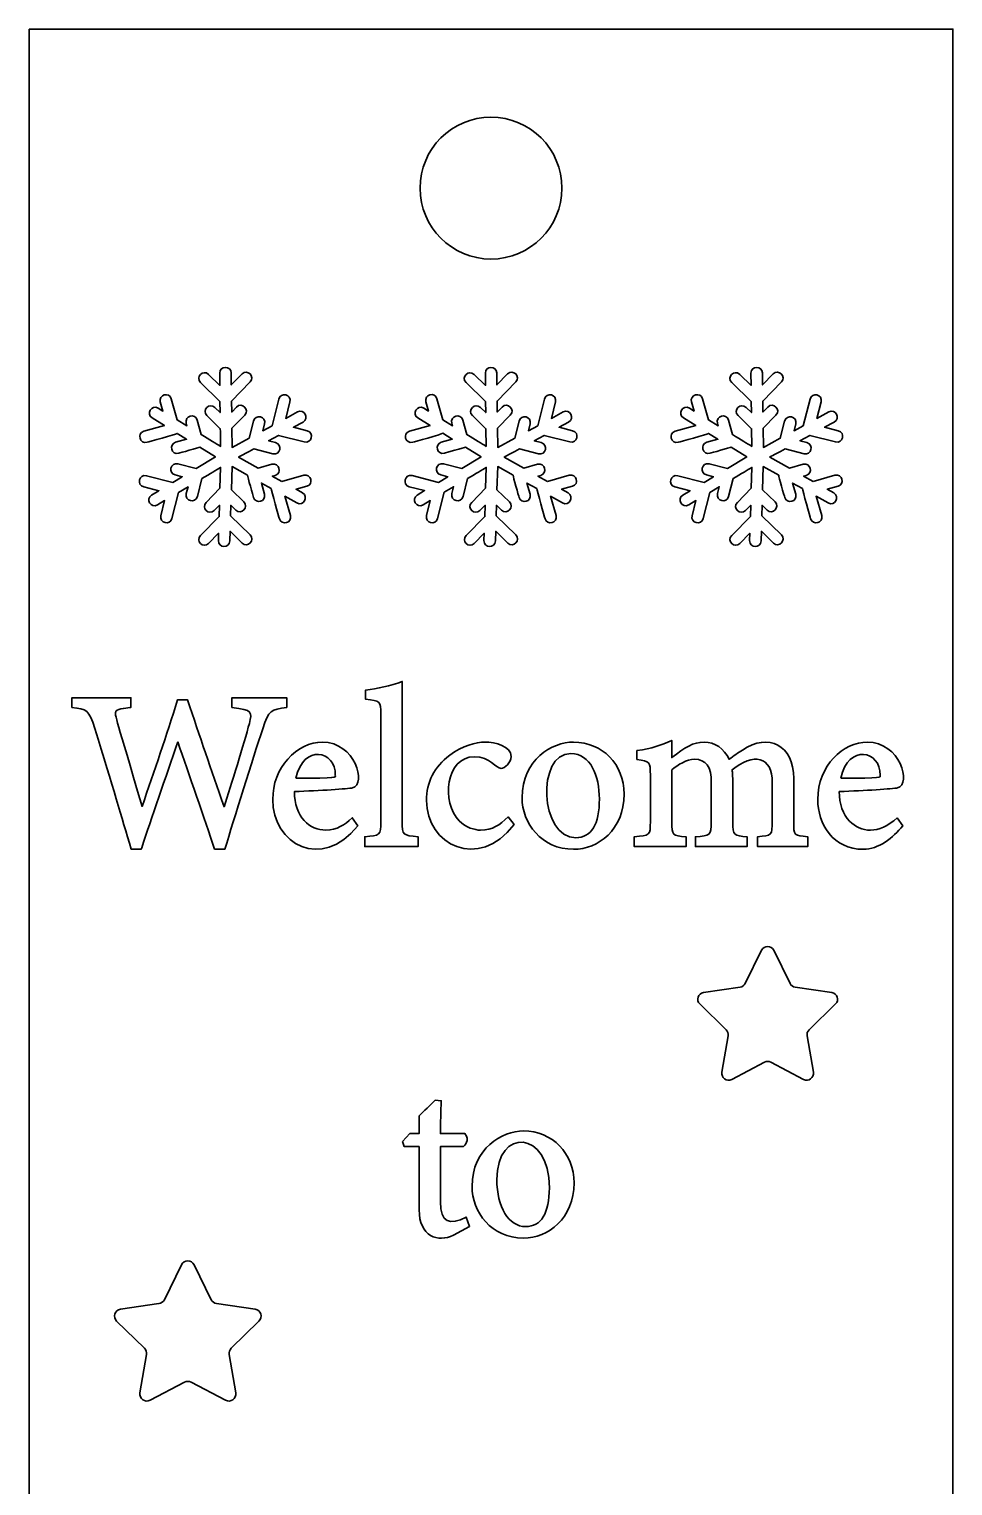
# Model space of a CAD drawing. Header units: inches. Extents: x 0 to 2.6, y 0 to 12.3.
# Drawn here: x 0.51 to 2.226, y 9.592 to 12.297 of the extents above; entities that cross this region are included whole.
import ezdxf

# ---------------------------------------------------------------- set-up
doc = ezdxf.new("R2010")
doc.units = ezdxf.units.IN
doc.header["$MEASUREMENT"] = 0
doc.layers.add('Слой 1', color=7, linetype='Continuous', lineweight=0)

msp = doc.modelspace()

# ---------------------------------------------------------------- linework, layer by layer
at = {"layer": 'Слой 1', "color": 1, "lineweight": 35, "true_color": 0xff0000}
for points, knots in [([(0.5096, 12.297), (0.5096, 12.297), (0.5096, 6.297), (0.5096, 6.297), (0.5096, 6.297), (2.2256, 6.297), (2.2256, 6.297), (2.2256, 6.297), (2.2256, 12.297), (2.2256, 12.297), (2.2256, 12.297), (0.5096, 12.297), (0.5096, 12.297)], [0, 0, 0, 0, 1, 1, 1, 2, 2, 2, 3, 3, 3, 4, 4, 4, 4]), ([(1.3676, 12.1335), (1.4404, 12.1335), (1.4993, 12.0745), (1.4993, 12.0018), (1.4993, 11.929), (1.4404, 11.87), (1.3676, 11.87), (1.2949, 11.87), (1.2359, 11.929), (1.2359, 12.0018), (1.2359, 12.0745), (1.2949, 12.1335), (1.3676, 12.1335)], [0, 0, 0, 0, 1, 1, 1, 2, 2, 2, 3, 3, 3, 4, 4, 4, 4]), ([(1.7624, 10.5079), (1.7624, 10.5079), (1.8304, 10.5178), (1.8304, 10.5178), (1.8345, 10.5184), (1.838, 10.5209), (1.8398, 10.5246), (1.8398, 10.5246), (1.8702, 10.5862), (1.8702, 10.5862), (1.8748, 10.5956), (1.8882, 10.5956), (1.8928, 10.5862), (1.8928, 10.5862), (1.9232, 10.5246), (1.9232, 10.5246), (1.925, 10.5209), (1.9285, 10.5184), (1.9326, 10.5178), (1.9326, 10.5178), (2.0006, 10.5079), (2.0006, 10.5079), (2.0109, 10.5064), (2.015, 10.4937), (2.0076, 10.4865), (2.0076, 10.4865), (1.9584, 10.4385), (1.9584, 10.4385), (1.9554, 10.4356), (1.9541, 10.4315), (1.9548, 10.4274), (1.9548, 10.4274), (1.9664, 10.3597), (1.9664, 10.3597), (1.9681, 10.3494), (1.9574, 10.3416), (1.9481, 10.3464), (1.9481, 10.3464), (1.8873, 10.3784), (1.8873, 10.3784), (1.8837, 10.3803), (1.8793, 10.3803), (1.8756, 10.3784), (1.8756, 10.3784), (1.8148, 10.3464), (1.8148, 10.3464), (1.8056, 10.3416), (1.7948, 10.3494), (1.7966, 10.3597), (1.7966, 10.3597), (1.8082, 10.4274), (1.8082, 10.4274), (1.8089, 10.4314), (1.8076, 10.4356), (1.8046, 10.4385), (1.8046, 10.4385), (1.7554, 10.4865), (1.7554, 10.4865), (1.748, 10.4937), (1.7521, 10.5064), (1.7624, 10.5079)], [0, 0, 0, 0, 1, 1, 1, 2, 2, 2, 3, 3, 3, 4, 4, 4, 5, 5, 5, 6, 6, 6, 7, 7, 7, 8, 8, 8, 9, 9, 9, 10, 10, 10, 11, 11, 11, 12, 12, 12, 13, 13, 13, 14, 14, 14, 15, 15, 15, 16, 16, 16, 17, 17, 17, 18, 18, 18, 19, 19, 19, 20, 20, 20, 20]), ([(0.6796, 9.9198), (0.6796, 9.9198), (0.7508, 9.9301), (0.7508, 9.9301), (0.7551, 9.9307), (0.7588, 9.9334), (0.7608, 9.9373), (0.7608, 9.9373), (0.7926, 10.0019), (0.7926, 10.0019), (0.7974, 10.0117), (0.8114, 10.0117), (0.8162, 10.0019), (0.8162, 10.0019), (0.8481, 9.9373), (0.8481, 9.9373), (0.85, 9.9334), (0.8537, 9.9307), (0.858, 9.9301), (0.858, 9.9301), (0.9293, 9.9198), (0.9293, 9.9198), (0.9401, 9.9182), (0.9444, 9.9049), (0.9366, 9.8973), (0.9366, 9.8973), (0.885, 9.847), (0.885, 9.847), (0.8819, 9.844), (0.8805, 9.8396), (0.8812, 9.8354), (0.8812, 9.8354), (0.8934, 9.7644), (0.8934, 9.7644), (0.8952, 9.7536), (0.8839, 9.7454), (0.8743, 9.7505), (0.8743, 9.7505), (0.8105, 9.784), (0.8105, 9.784), (0.8067, 9.786), (0.8021, 9.786), (0.7983, 9.784), (0.7983, 9.784), (0.7345, 9.7505), (0.7345, 9.7505), (0.7249, 9.7454), (0.7136, 9.7536), (0.7154, 9.7644), (0.7154, 9.7644), (0.7276, 9.8354), (0.7276, 9.8354), (0.7283, 9.8397), (0.7269, 9.844), (0.7238, 9.847), (0.7238, 9.847), (0.6722, 9.8973), (0.6722, 9.8973), (0.6645, 9.9049), (0.6688, 9.9182), (0.6796, 9.9198)], [0, 0, 0, 0, 1, 1, 1, 2, 2, 2, 3, 3, 3, 4, 4, 4, 5, 5, 5, 6, 6, 6, 7, 7, 7, 8, 8, 8, 9, 9, 9, 10, 10, 10, 11, 11, 11, 12, 12, 12, 13, 13, 13, 14, 14, 14, 15, 15, 15, 16, 16, 16, 17, 17, 17, 18, 18, 18, 19, 19, 19, 20, 20, 20, 20])]:
    msp.add_open_spline(points, degree=3, knots=knots, dxfattribs=at)
at = {"layer": 'Слой 1', "color": 18, "lineweight": 35, "true_color": 0x000000}
for points, knots in [([(0.9792, 11.4571), (0.9792, 11.4571), (1.0197, 11.4684), (1.0197, 11.4684), (1.0332, 11.4722), (1.039, 11.4518), (1.0254, 11.448), (1.0254, 11.448), (1.0054, 11.4424), (1.0054, 11.4424), (1.0054, 11.4424), (1.0173, 11.4356), (1.0173, 11.4356), (1.0296, 11.4286), (1.0192, 11.4102), (1.0069, 11.417), (1.0069, 11.417), (0.9848, 11.4294), (0.9848, 11.4294), (0.9848, 11.4294), (0.995, 11.3936), (0.995, 11.3936), (0.9988, 11.38), (0.9784, 11.3743), (0.9746, 11.3878), (0.9738, 11.3907), (0.9594, 11.4406), (0.9594, 11.4437), (0.9594, 11.4437), (0.941, 11.454), (0.941, 11.454), (0.941, 11.454), (0.9468, 11.4332), (0.9468, 11.4332), (0.9506, 11.4197), (0.9302, 11.4139), (0.9264, 11.4274), (0.9257, 11.43), (0.9152, 11.466), (0.9153, 11.4684), (0.9153, 11.4684), (0.8865, 11.4846), (0.8865, 11.4846), (0.8865, 11.4846), (0.8853, 11.4417), (0.8853, 11.4417), (0.8853, 11.4417), (0.9084, 11.419), (0.9084, 11.419), (0.9185, 11.4092), (0.9037, 11.394), (0.8936, 11.4038), (0.8936, 11.4038), (0.8843, 11.4128), (0.8843, 11.4128), (0.8843, 11.4128), (0.8837, 11.3933), (0.8837, 11.3933), (0.8837, 11.3933), (0.9201, 11.3578), (0.9201, 11.3578), (0.9302, 11.348), (0.9154, 11.3327), (0.9053, 11.3426), (0.9053, 11.3426), (0.8829, 11.3644), (0.8829, 11.3644), (0.8829, 11.3644), (0.8824, 11.3465), (0.8824, 11.3465), (0.882, 11.3324), (0.8607, 11.333), (0.8612, 11.3471), (0.8612, 11.3471), (0.8616, 11.3607), (0.8616, 11.3607), (0.8616, 11.3607), (0.8431, 11.3418), (0.8431, 11.3418), (0.8333, 11.3317), (0.818, 11.3466), (0.8279, 11.3566), (0.8279, 11.3566), (0.8627, 11.3917), (0.8627, 11.3917), (0.8627, 11.3917), (0.8633, 11.4129), (0.8633, 11.4129), (0.8633, 11.4129), (0.8535, 11.403), (0.8535, 11.403), (0.8437, 11.393), (0.8285, 11.4078), (0.8383, 11.4179), (0.8383, 11.4179), (0.8642, 11.4445), (0.8642, 11.4445), (0.8642, 11.4445), (0.8654, 11.483), (0.8654, 11.483), (0.8573, 11.4781), (0.846, 11.4714), (0.8307, 11.4624), (0.8307, 11.4624), (0.8222, 11.4291), (0.8222, 11.4291), (0.8187, 11.4154), (0.7981, 11.4205), (0.8016, 11.4343), (0.8016, 11.4343), (0.8048, 11.447), (0.8048, 11.447), (0.8048, 11.447), (0.7873, 11.4367), (0.7873, 11.4367), (0.7873, 11.4367), (0.775, 11.3882), (0.775, 11.3882), (0.7715, 11.3746), (0.7509, 11.3797), (0.7543, 11.3934), (0.7543, 11.3934), (0.7614, 11.4214), (0.7614, 11.4214), (0.7614, 11.4214), (0.748, 11.4134), (0.748, 11.4134), (0.7359, 11.4063), (0.725, 11.4245), (0.7372, 11.4317), (0.7372, 11.4317), (0.7507, 11.4398), (0.7507, 11.4398), (0.7507, 11.4398), (0.7225, 11.447), (0.7225, 11.447), (0.7088, 11.4506), (0.7139, 11.4711), (0.7277, 11.4677), (0.7277, 11.4677), (0.7765, 11.4553), (0.7765, 11.4553), (0.7765, 11.4553), (0.794, 11.4657), (0.794, 11.4657), (0.794, 11.4657), (0.7808, 11.469), (0.7808, 11.469), (0.7672, 11.4725), (0.7723, 11.4931), (0.7861, 11.4897), (0.7861, 11.4897), (0.8198, 11.4811), (0.8198, 11.4811), (0.8198, 11.4811), (0.8558, 11.5025), (0.8558, 11.5025), (0.8558, 11.5025), (0.8267, 11.5204), (0.8267, 11.5204), (0.8257, 11.52), (0.7887, 11.5097), (0.7876, 11.5093), (0.7741, 11.5055), (0.7683, 11.526), (0.7818, 11.5298), (0.7818, 11.5298), (0.8022, 11.5355), (0.8022, 11.5355), (0.8022, 11.5355), (0.7847, 11.5463), (0.7847, 11.5463), (0.782, 11.5443), (0.7319, 11.5307), (0.7287, 11.5298), (0.7151, 11.526), (0.7093, 11.5464), (0.7229, 11.5502), (0.7229, 11.5502), (0.761, 11.5609), (0.761, 11.5609), (0.761, 11.5609), (0.7382, 11.575), (0.7382, 11.575), (0.7262, 11.5824), (0.7374, 11.6004), (0.7493, 11.5931), (0.7493, 11.5931), (0.7581, 11.5877), (0.7581, 11.5877), (0.7581, 11.5877), (0.7533, 11.6046), (0.7533, 11.6046), (0.7495, 11.6182), (0.7699, 11.624), (0.7737, 11.6104), (0.7737, 11.6104), (0.7847, 11.5714), (0.7847, 11.5714), (0.7847, 11.5714), (0.8028, 11.5604), (0.8028, 11.5604), (0.8028, 11.5604), (0.8015, 11.5651), (0.8015, 11.5651), (0.7977, 11.5786), (0.8181, 11.5844), (0.8219, 11.5708), (0.8219, 11.5708), (0.8295, 11.5441), (0.8295, 11.5441), (0.8454, 11.5344), (0.857, 11.5273), (0.8652, 11.5221), (0.865, 11.5302), (0.8649, 11.5408), (0.8648, 11.5548), (0.8648, 11.5548), (0.8397, 11.5793), (0.8397, 11.5793), (0.8297, 11.589), (0.8445, 11.6043), (0.8546, 11.5945), (0.8546, 11.5945), (0.8644, 11.5848), (0.8644, 11.5848), (0.8644, 11.5848), (0.8642, 11.6052), (0.8642, 11.6052), (0.8642, 11.6052), (0.8279, 11.6406), (0.8279, 11.6406), (0.8179, 11.6504), (0.8327, 11.6657), (0.8428, 11.6558), (0.8428, 11.6558), (0.864, 11.6352), (0.864, 11.6352), (0.864, 11.6352), (0.8637, 11.6582), (0.8637, 11.6582), (0.8635, 11.6723), (0.8848, 11.6725), (0.885, 11.6584), (0.885, 11.6584), (0.8852, 11.6363), (0.8852, 11.6363), (0.8852, 11.6363), (0.9051, 11.6566), (0.9051, 11.6566), (0.9148, 11.6667), (0.9301, 11.6518), (0.9203, 11.6417), (0.9203, 11.6417), (0.8856, 11.6062), (0.8856, 11.6062), (0.8856, 11.6062), (0.8859, 11.5858), (0.8859, 11.5858), (0.8859, 11.5858), (0.8949, 11.5951), (0.8949, 11.5951), (0.9047, 11.6051), (0.9199, 11.5903), (0.9101, 11.5802), (0.9101, 11.5802), (0.8863, 11.5558), (0.8863, 11.5558), (0.8863, 11.5558), (0.8868, 11.5202), (0.8868, 11.5202), (0.8868, 11.5202), (0.9182, 11.5373), (0.9182, 11.5373), (0.9182, 11.5373), (0.9263, 11.5691), (0.9263, 11.5691), (0.9298, 11.5827), (0.9504, 11.5776), (0.947, 11.5639), (0.947, 11.5639), (0.9437, 11.551), (0.9437, 11.551), (0.9437, 11.551), (0.9609, 11.5603), (0.9609, 11.5603), (0.9609, 11.5603), (0.9734, 11.6099), (0.9734, 11.6099), (0.9769, 11.6236), (0.9975, 11.6185), (0.9941, 11.6047), (0.9941, 11.6047), (0.9863, 11.5741), (0.9863, 11.5741), (0.9863, 11.5741), (1.0083, 11.586), (1.0083, 11.586), (1.0207, 11.5927), (1.0308, 11.574), (1.0184, 11.5673), (1.0184, 11.5673), (1.0006, 11.5575), (1.0006, 11.5575), (1.0006, 11.5575), (1.0259, 11.5511), (1.0259, 11.5511), (1.0396, 11.5476), (1.0345, 11.527), (1.0207, 11.5304), (1.0207, 11.5304), (0.9731, 11.5425), (0.9731, 11.5425), (0.9731, 11.5425), (0.9545, 11.5325), (0.9545, 11.5325), (0.9545, 11.5325), (0.9675, 11.5292), (0.9675, 11.5292), (0.9812, 11.5256), (0.9761, 11.5051), (0.9623, 11.5085), (0.9623, 11.5085), (0.9271, 11.5175), (0.9271, 11.5175), (0.915, 11.5109), (0.9058, 11.5059), (0.8987, 11.5022), (0.8987, 11.5022), (0.9353, 11.4817), (0.9353, 11.4817), (0.9353, 11.4817), (0.9607, 11.4888), (0.9607, 11.4888), (0.9743, 11.4926), (0.9801, 11.4721), (0.9665, 11.4683), (0.9665, 11.4683), (0.9614, 11.4669), (0.9614, 11.4669), (0.9614, 11.4669), (0.9792, 11.4571), (0.9792, 11.4571)], [0, 0, 0, 0, 1, 1, 1, 2, 2, 2, 3, 3, 3, 4, 4, 4, 5, 5, 5, 6, 6, 6, 7, 7, 7, 8, 8, 8, 9, 9, 9, 10, 10, 10, 11, 11, 11, 12, 12, 12, 13, 13, 13, 14, 14, 14, 15, 15, 15, 16, 16, 16, 17, 17, 17, 18, 18, 18, 19, 19, 19, 20, 20, 20, 21, 21, 21, 22, 22, 22, 23, 23, 23, 24, 24, 24, 25, 25, 25, 26, 26, 26, 27, 27, 27, 28, 28, 28, 29, 29, 29, 30, 30, 30, 31, 31, 31, 32, 32, 32, 33, 33, 33, 34, 34, 34, 35, 35, 35, 36, 36, 36, 37, 37, 37, 38, 38, 38, 39, 39, 39, 40, 40, 40, 41, 41, 41, 42, 42, 42, 43, 43, 43, 44, 44, 44, 45, 45, 45, 46, 46, 46, 47, 47, 47, 48, 48, 48, 49, 49, 49, 50, 50, 50, 51, 51, 51, 52, 52, 52, 53, 53, 53, 54, 54, 54, 55, 55, 55, 56, 56, 56, 57, 57, 57, 58, 58, 58, 59, 59, 59, 60, 60, 60, 61, 61, 61, 62, 62, 62, 63, 63, 63, 64, 64, 64, 65, 65, 65, 66, 66, 66, 67, 67, 67, 68, 68, 68, 69, 69, 69, 70, 70, 70, 71, 71, 71, 72, 72, 72, 73, 73, 73, 74, 74, 74, 75, 75, 75, 76, 76, 76, 77, 77, 77, 78, 78, 78, 79, 79, 79, 80, 80, 80, 81, 81, 81, 82, 82, 82, 83, 83, 83, 84, 84, 84, 85, 85, 85, 86, 86, 86, 87, 87, 87, 88, 88, 88, 89, 89, 89, 90, 90, 90, 91, 91, 91, 92, 92, 92, 93, 93, 93, 94, 94, 94, 95, 95, 95, 96, 96, 96, 97, 97, 97, 98, 98, 98, 99, 99, 99, 100, 100, 100, 101, 101, 101, 102, 102, 102, 103, 103, 103, 104, 104, 104, 105, 105, 105, 106, 106, 106, 107, 107, 107, 108, 108, 108, 109, 109, 109, 110, 110, 110, 111, 111, 111, 112, 112, 112, 113, 113, 113, 114, 114, 114, 114]), ([(1.4726, 11.4571), (1.4726, 11.4571), (1.5131, 11.4684), (1.5131, 11.4684), (1.5266, 11.4722), (1.5324, 11.4518), (1.5188, 11.448), (1.5188, 11.448), (1.4988, 11.4424), (1.4988, 11.4424), (1.4988, 11.4424), (1.5107, 11.4356), (1.5107, 11.4356), (1.523, 11.4286), (1.5126, 11.4102), (1.5003, 11.417), (1.5003, 11.417), (1.4782, 11.4294), (1.4782, 11.4294), (1.4782, 11.4294), (1.4884, 11.3936), (1.4884, 11.3936), (1.4922, 11.38), (1.4718, 11.3743), (1.468, 11.3878), (1.4672, 11.3907), (1.4528, 11.4406), (1.4528, 11.4437), (1.4528, 11.4437), (1.4344, 11.454), (1.4344, 11.454), (1.4344, 11.454), (1.4403, 11.4332), (1.4403, 11.4332), (1.4441, 11.4197), (1.4236, 11.4139), (1.4198, 11.4274), (1.4191, 11.43), (1.4086, 11.466), (1.4087, 11.4684), (1.4087, 11.4684), (1.38, 11.4846), (1.38, 11.4846), (1.38, 11.4846), (1.3787, 11.4417), (1.3787, 11.4417), (1.3787, 11.4417), (1.4018, 11.419), (1.4018, 11.419), (1.4119, 11.4092), (1.3971, 11.394), (1.387, 11.4038), (1.387, 11.4038), (1.3777, 11.4128), (1.3777, 11.4128), (1.3777, 11.4128), (1.3772, 11.3933), (1.3772, 11.3933), (1.3772, 11.3933), (1.4136, 11.3578), (1.4136, 11.3578), (1.4236, 11.348), (1.4088, 11.3327), (1.3987, 11.3426), (1.3987, 11.3426), (1.3763, 11.3644), (1.3763, 11.3644), (1.3763, 11.3644), (1.3758, 11.3465), (1.3758, 11.3465), (1.3754, 11.3324), (1.3542, 11.333), (1.3546, 11.3471), (1.3546, 11.3471), (1.355, 11.3607), (1.355, 11.3607), (1.355, 11.3607), (1.3365, 11.3418), (1.3365, 11.3418), (1.3267, 11.3317), (1.3115, 11.3466), (1.3213, 11.3566), (1.3213, 11.3566), (1.3562, 11.3917), (1.3562, 11.3917), (1.3562, 11.3917), (1.3568, 11.4129), (1.3568, 11.4129), (1.3568, 11.4129), (1.3469, 11.403), (1.3469, 11.403), (1.3371, 11.393), (1.3219, 11.4078), (1.3317, 11.4179), (1.3317, 11.4179), (1.3576, 11.4445), (1.3576, 11.4445), (1.3576, 11.4445), (1.3589, 11.483), (1.3589, 11.483), (1.3507, 11.4781), (1.3394, 11.4714), (1.3241, 11.4624), (1.3241, 11.4624), (1.3157, 11.4291), (1.3157, 11.4291), (1.3121, 11.4155), (1.2916, 11.4206), (1.295, 11.4343), (1.295, 11.4343), (1.2982, 11.4471), (1.2982, 11.4471), (1.2982, 11.4471), (1.2808, 11.4368), (1.2808, 11.4368), (1.2808, 11.4368), (1.2684, 11.3883), (1.2684, 11.3883), (1.2649, 11.3746), (1.2443, 11.3797), (1.2478, 11.3935), (1.2478, 11.3935), (1.2549, 11.4214), (1.2549, 11.4214), (1.2549, 11.4214), (1.2415, 11.4135), (1.2415, 11.4135), (1.2294, 11.4063), (1.2185, 11.4245), (1.2306, 11.4317), (1.2306, 11.4317), (1.2441, 11.4399), (1.2441, 11.4399), (1.2441, 11.4399), (1.2159, 11.4471), (1.2159, 11.4471), (1.2023, 11.4506), (1.2074, 11.4712), (1.2211, 11.4678), (1.2211, 11.4678), (1.2699, 11.4553), (1.2699, 11.4553), (1.2699, 11.4553), (1.2874, 11.4657), (1.2874, 11.4657), (1.2874, 11.4657), (1.2743, 11.4691), (1.2743, 11.4691), (1.2606, 11.4726), (1.2657, 11.4932), (1.2795, 11.4897), (1.2795, 11.4897), (1.3132, 11.4811), (1.3132, 11.4811), (1.3132, 11.4811), (1.3493, 11.5026), (1.3493, 11.5026), (1.3493, 11.5026), (1.3202, 11.5205), (1.3202, 11.5205), (1.3191, 11.52), (1.2821, 11.5098), (1.281, 11.5094), (1.2675, 11.5056), (1.2617, 11.526), (1.2753, 11.5298), (1.2753, 11.5298), (1.2957, 11.5356), (1.2957, 11.5356), (1.2957, 11.5356), (1.2781, 11.5464), (1.2781, 11.5464), (1.2754, 11.5443), (1.2254, 11.5307), (1.2221, 11.5298), (1.2086, 11.526), (1.2028, 11.5465), (1.2163, 11.5503), (1.2163, 11.5503), (1.2544, 11.561), (1.2544, 11.561), (1.2544, 11.561), (1.2316, 11.575), (1.2316, 11.575), (1.2196, 11.5824), (1.2308, 11.6005), (1.2428, 11.5931), (1.2428, 11.5931), (1.2515, 11.5878), (1.2515, 11.5878), (1.2515, 11.5878), (1.2467, 11.6047), (1.2467, 11.6047), (1.2429, 11.6182), (1.2634, 11.624), (1.2672, 11.6105), (1.2672, 11.6105), (1.2781, 11.5715), (1.2781, 11.5715), (1.2781, 11.5715), (1.2962, 11.5604), (1.2962, 11.5604), (1.2962, 11.5604), (1.2949, 11.5651), (1.2949, 11.5651), (1.2911, 11.5786), (1.3115, 11.5844), (1.3153, 11.5708), (1.3153, 11.5708), (1.3229, 11.5441), (1.3229, 11.5441), (1.3388, 11.5344), (1.3504, 11.5273), (1.3586, 11.5221), (1.3584, 11.5302), (1.3583, 11.5408), (1.3582, 11.5548), (1.3582, 11.5548), (1.3331, 11.5793), (1.3331, 11.5793), (1.3231, 11.589), (1.3379, 11.6043), (1.348, 11.5945), (1.348, 11.5945), (1.3578, 11.5848), (1.3578, 11.5848), (1.3578, 11.5848), (1.3577, 11.6052), (1.3577, 11.6052), (1.3577, 11.6052), (1.3213, 11.6406), (1.3213, 11.6406), (1.3113, 11.6504), (1.3261, 11.6656), (1.3362, 11.6558), (1.3362, 11.6558), (1.3574, 11.6352), (1.3574, 11.6352), (1.3574, 11.6352), (1.3571, 11.6582), (1.3571, 11.6582), (1.3569, 11.6723), (1.3782, 11.6725), (1.3784, 11.6584), (1.3784, 11.6584), (1.3786, 11.6363), (1.3786, 11.6363), (1.3786, 11.6363), (1.3985, 11.6566), (1.3985, 11.6566), (1.4083, 11.6666), (1.4235, 11.6518), (1.4137, 11.6417), (1.4137, 11.6417), (1.379, 11.6062), (1.379, 11.6062), (1.379, 11.6062), (1.3793, 11.5858), (1.3793, 11.5858), (1.3793, 11.5858), (1.3883, 11.5951), (1.3883, 11.5951), (1.3981, 11.6051), (1.4133, 11.5903), (1.4035, 11.5802), (1.4035, 11.5802), (1.3797, 11.5557), (1.3797, 11.5557), (1.3797, 11.5557), (1.3802, 11.5202), (1.3802, 11.5202), (1.3802, 11.5202), (1.4116, 11.5373), (1.4116, 11.5373), (1.4116, 11.5373), (1.4197, 11.5691), (1.4197, 11.5691), (1.4232, 11.5827), (1.4438, 11.5776), (1.4404, 11.5638), (1.4404, 11.5638), (1.4371, 11.551), (1.4371, 11.551), (1.4371, 11.551), (1.4543, 11.5603), (1.4543, 11.5603), (1.4543, 11.5603), (1.4668, 11.6099), (1.4668, 11.6099), (1.4703, 11.6236), (1.4909, 11.6185), (1.4875, 11.6047), (1.4875, 11.6047), (1.4797, 11.5741), (1.4797, 11.5741), (1.4797, 11.5741), (1.5017, 11.586), (1.5017, 11.586), (1.5141, 11.5927), (1.5242, 11.5739), (1.5118, 11.5673), (1.5118, 11.5673), (1.494, 11.5575), (1.494, 11.5575), (1.494, 11.5575), (1.5193, 11.5511), (1.5193, 11.5511), (1.533, 11.5475), (1.5279, 11.527), (1.5141, 11.5304), (1.5141, 11.5304), (1.4665, 11.5425), (1.4665, 11.5425), (1.4665, 11.5425), (1.4479, 11.5324), (1.4479, 11.5324), (1.4479, 11.5324), (1.4609, 11.5291), (1.4609, 11.5291), (1.4746, 11.5256), (1.4695, 11.5051), (1.4557, 11.5085), (1.4557, 11.5085), (1.4205, 11.5174), (1.4205, 11.5174), (1.4084, 11.5109), (1.3992, 11.5059), (1.3921, 11.5022), (1.3921, 11.5022), (1.4287, 11.4817), (1.4287, 11.4817), (1.4287, 11.4817), (1.4541, 11.4888), (1.4541, 11.4888), (1.4677, 11.4926), (1.4735, 11.4721), (1.4599, 11.4683), (1.4599, 11.4683), (1.4548, 11.4669), (1.4548, 11.4669), (1.4548, 11.4669), (1.4726, 11.4571), (1.4726, 11.4571)], [0, 0, 0, 0, 1, 1, 1, 2, 2, 2, 3, 3, 3, 4, 4, 4, 5, 5, 5, 6, 6, 6, 7, 7, 7, 8, 8, 8, 9, 9, 9, 10, 10, 10, 11, 11, 11, 12, 12, 12, 13, 13, 13, 14, 14, 14, 15, 15, 15, 16, 16, 16, 17, 17, 17, 18, 18, 18, 19, 19, 19, 20, 20, 20, 21, 21, 21, 22, 22, 22, 23, 23, 23, 24, 24, 24, 25, 25, 25, 26, 26, 26, 27, 27, 27, 28, 28, 28, 29, 29, 29, 30, 30, 30, 31, 31, 31, 32, 32, 32, 33, 33, 33, 34, 34, 34, 35, 35, 35, 36, 36, 36, 37, 37, 37, 38, 38, 38, 39, 39, 39, 40, 40, 40, 41, 41, 41, 42, 42, 42, 43, 43, 43, 44, 44, 44, 45, 45, 45, 46, 46, 46, 47, 47, 47, 48, 48, 48, 49, 49, 49, 50, 50, 50, 51, 51, 51, 52, 52, 52, 53, 53, 53, 54, 54, 54, 55, 55, 55, 56, 56, 56, 57, 57, 57, 58, 58, 58, 59, 59, 59, 60, 60, 60, 61, 61, 61, 62, 62, 62, 63, 63, 63, 64, 64, 64, 65, 65, 65, 66, 66, 66, 67, 67, 67, 68, 68, 68, 69, 69, 69, 70, 70, 70, 71, 71, 71, 72, 72, 72, 73, 73, 73, 74, 74, 74, 75, 75, 75, 76, 76, 76, 77, 77, 77, 78, 78, 78, 79, 79, 79, 80, 80, 80, 81, 81, 81, 82, 82, 82, 83, 83, 83, 84, 84, 84, 85, 85, 85, 86, 86, 86, 87, 87, 87, 88, 88, 88, 89, 89, 89, 90, 90, 90, 91, 91, 91, 92, 92, 92, 93, 93, 93, 94, 94, 94, 95, 95, 95, 96, 96, 96, 97, 97, 97, 98, 98, 98, 99, 99, 99, 100, 100, 100, 101, 101, 101, 102, 102, 102, 103, 103, 103, 104, 104, 104, 105, 105, 105, 106, 106, 106, 107, 107, 107, 108, 108, 108, 109, 109, 109, 110, 110, 110, 111, 111, 111, 112, 112, 112, 113, 113, 113, 114, 114, 114, 114]), ([(1.966, 11.4571), (1.966, 11.4571), (2.0065, 11.4684), (2.0065, 11.4684), (2.02, 11.4722), (2.0258, 11.4518), (2.0123, 11.448), (2.0123, 11.448), (1.9923, 11.4424), (1.9923, 11.4424), (1.9923, 11.4424), (2.0042, 11.4356), (2.0042, 11.4356), (2.0165, 11.4286), (2.006, 11.4102), (1.9938, 11.417), (1.9938, 11.417), (1.9716, 11.4294), (1.9716, 11.4294), (1.9716, 11.4294), (1.9819, 11.3936), (1.9819, 11.3936), (1.9857, 11.38), (1.9652, 11.3743), (1.9614, 11.3878), (1.9606, 11.3907), (1.9462, 11.4406), (1.9462, 11.4437), (1.9462, 11.4437), (1.9278, 11.454), (1.9278, 11.454), (1.9278, 11.454), (1.9337, 11.4332), (1.9337, 11.4332), (1.9375, 11.4197), (1.917, 11.4139), (1.9132, 11.4274), (1.9125, 11.43), (1.902, 11.466), (1.9022, 11.4684), (1.9022, 11.4684), (1.8734, 11.4846), (1.8734, 11.4846), (1.8734, 11.4846), (1.8722, 11.4417), (1.8722, 11.4417), (1.8722, 11.4417), (1.8953, 11.419), (1.8953, 11.419), (1.9053, 11.4092), (1.8905, 11.394), (1.8804, 11.4038), (1.8804, 11.4038), (1.8712, 11.4128), (1.8712, 11.4128), (1.8712, 11.4128), (1.8706, 11.3933), (1.8706, 11.3933), (1.8706, 11.3933), (1.907, 11.3578), (1.907, 11.3578), (1.917, 11.348), (1.9022, 11.3327), (1.8921, 11.3426), (1.8921, 11.3426), (1.8698, 11.3644), (1.8698, 11.3644), (1.8698, 11.3644), (1.8693, 11.3465), (1.8693, 11.3465), (1.8689, 11.3324), (1.8476, 11.333), (1.848, 11.3471), (1.848, 11.3471), (1.8484, 11.3607), (1.8484, 11.3607), (1.8484, 11.3607), (1.8299, 11.3418), (1.8299, 11.3418), (1.8201, 11.3317), (1.8049, 11.3466), (1.8147, 11.3566), (1.8147, 11.3566), (1.8496, 11.3917), (1.8496, 11.3917), (1.8496, 11.3917), (1.8502, 11.4129), (1.8502, 11.4129), (1.8502, 11.4129), (1.8404, 11.403), (1.8404, 11.403), (1.8306, 11.393), (1.8153, 11.4078), (1.8252, 11.4179), (1.8252, 11.4179), (1.8511, 11.4445), (1.8511, 11.4445), (1.8511, 11.4445), (1.8523, 11.483), (1.8523, 11.483), (1.8441, 11.4781), (1.8329, 11.4714), (1.8175, 11.4624), (1.8175, 11.4624), (1.8091, 11.4291), (1.8091, 11.4291), (1.8056, 11.4155), (1.785, 11.4206), (1.7884, 11.4343), (1.7884, 11.4343), (1.7917, 11.447), (1.7917, 11.447), (1.7917, 11.447), (1.7742, 11.4367), (1.7742, 11.4367), (1.7742, 11.4367), (1.7618, 11.3882), (1.7618, 11.3882), (1.7583, 11.3746), (1.7378, 11.3797), (1.7412, 11.3934), (1.7412, 11.3934), (1.7483, 11.4214), (1.7483, 11.4214), (1.7483, 11.4214), (1.7349, 11.4134), (1.7349, 11.4134), (1.7228, 11.4063), (1.7119, 11.4245), (1.724, 11.4317), (1.724, 11.4317), (1.7375, 11.4398), (1.7375, 11.4398), (1.7375, 11.4398), (1.7093, 11.447), (1.7093, 11.447), (1.6957, 11.4506), (1.7008, 11.4711), (1.7145, 11.4677), (1.7145, 11.4677), (1.7634, 11.4553), (1.7634, 11.4553), (1.7634, 11.4553), (1.7809, 11.4657), (1.7809, 11.4657), (1.7809, 11.4657), (1.7677, 11.469), (1.7677, 11.469), (1.7541, 11.4725), (1.7592, 11.4931), (1.7729, 11.4897), (1.7729, 11.4897), (1.8067, 11.4811), (1.8067, 11.4811), (1.8067, 11.4811), (1.8427, 11.5025), (1.8427, 11.5025), (1.8427, 11.5025), (1.8136, 11.5204), (1.8136, 11.5204), (1.8125, 11.52), (1.7755, 11.5097), (1.7744, 11.5093), (1.7609, 11.5055), (1.7551, 11.526), (1.7687, 11.5298), (1.7687, 11.5298), (1.7891, 11.5355), (1.7891, 11.5355), (1.7891, 11.5355), (1.7715, 11.5463), (1.7715, 11.5463), (1.7688, 11.5443), (1.7188, 11.5307), (1.7155, 11.5298), (1.702, 11.526), (1.6962, 11.5464), (1.7097, 11.5502), (1.7097, 11.5502), (1.7478, 11.5609), (1.7478, 11.5609), (1.7478, 11.5609), (1.725, 11.575), (1.725, 11.575), (1.713, 11.5824), (1.7242, 11.6004), (1.7362, 11.5931), (1.7362, 11.5931), (1.7449, 11.5877), (1.7449, 11.5877), (1.7449, 11.5877), (1.7401, 11.6046), (1.7401, 11.6046), (1.7363, 11.6182), (1.7568, 11.624), (1.7606, 11.6104), (1.7606, 11.6104), (1.7715, 11.5714), (1.7715, 11.5714), (1.7715, 11.5714), (1.7896, 11.5604), (1.7896, 11.5604), (1.7896, 11.5604), (1.7883, 11.5651), (1.7883, 11.5651), (1.7845, 11.5786), (1.805, 11.5844), (1.8088, 11.5708), (1.8088, 11.5708), (1.8163, 11.5441), (1.8163, 11.5441), (1.8322, 11.5344), (1.8438, 11.5274), (1.852, 11.5221), (1.8519, 11.5302), (1.8518, 11.5408), (1.8516, 11.5548), (1.8516, 11.5548), (1.8266, 11.5793), (1.8266, 11.5793), (1.8165, 11.5891), (1.8313, 11.6043), (1.8414, 11.5945), (1.8414, 11.5945), (1.8513, 11.5848), (1.8513, 11.5848), (1.8513, 11.5848), (1.8511, 11.6052), (1.8511, 11.6052), (1.8511, 11.6052), (1.8148, 11.6406), (1.8148, 11.6406), (1.8047, 11.6504), (1.8195, 11.6657), (1.8296, 11.6558), (1.8296, 11.6558), (1.8508, 11.6352), (1.8508, 11.6352), (1.8508, 11.6352), (1.8505, 11.6582), (1.8505, 11.6582), (1.8503, 11.6723), (1.8716, 11.6725), (1.8718, 11.6584), (1.8718, 11.6584), (1.8721, 11.6363), (1.8721, 11.6363), (1.8721, 11.6363), (1.8919, 11.6566), (1.8919, 11.6566), (1.9017, 11.6667), (1.9169, 11.6518), (1.9071, 11.6417), (1.9071, 11.6417), (1.8725, 11.6062), (1.8725, 11.6062), (1.8725, 11.6062), (1.8727, 11.5858), (1.8727, 11.5858), (1.8727, 11.5858), (1.8818, 11.5951), (1.8818, 11.5951), (1.8915, 11.6051), (1.9068, 11.5903), (1.897, 11.5802), (1.897, 11.5802), (1.8732, 11.5558), (1.8732, 11.5558), (1.8732, 11.5558), (1.8736, 11.5202), (1.8736, 11.5202), (1.8736, 11.5202), (1.905, 11.5373), (1.905, 11.5373), (1.905, 11.5373), (1.9131, 11.5691), (1.9131, 11.5691), (1.9167, 11.5827), (1.9372, 11.5776), (1.9338, 11.5639), (1.9338, 11.5639), (1.9305, 11.551), (1.9305, 11.551), (1.9305, 11.551), (1.9478, 11.5603), (1.9478, 11.5603), (1.9478, 11.5603), (1.9602, 11.6099), (1.9602, 11.6099), (1.9638, 11.6236), (1.9843, 11.6185), (1.9809, 11.6047), (1.9809, 11.6047), (1.9731, 11.5741), (1.9731, 11.5741), (1.9731, 11.5741), (1.9952, 11.586), (1.9952, 11.586), (2.0075, 11.5927), (2.0176, 11.574), (2.0053, 11.5673), (2.0053, 11.5673), (1.9874, 11.5575), (1.9874, 11.5575), (1.9874, 11.5575), (2.0128, 11.5511), (2.0128, 11.5511), (2.0264, 11.5476), (2.0213, 11.527), (2.0075, 11.5304), (2.0075, 11.5304), (1.9599, 11.5425), (1.9599, 11.5425), (1.9599, 11.5425), (1.9413, 11.5325), (1.9413, 11.5325), (1.9413, 11.5325), (1.9544, 11.5292), (1.9544, 11.5292), (1.968, 11.5256), (1.9629, 11.5051), (1.9492, 11.5085), (1.9492, 11.5085), (1.9139, 11.5175), (1.9139, 11.5175), (1.9018, 11.5109), (1.8926, 11.5059), (1.8855, 11.5022), (1.8855, 11.5022), (1.9222, 11.4817), (1.9222, 11.4817), (1.9222, 11.4817), (1.9476, 11.4888), (1.9476, 11.4888), (1.9611, 11.4926), (1.9669, 11.4721), (1.9533, 11.4683), (1.9533, 11.4683), (1.9483, 11.4669), (1.9483, 11.4669), (1.9483, 11.4669), (1.966, 11.4571), (1.966, 11.4571)], [0, 0, 0, 0, 1, 1, 1, 2, 2, 2, 3, 3, 3, 4, 4, 4, 5, 5, 5, 6, 6, 6, 7, 7, 7, 8, 8, 8, 9, 9, 9, 10, 10, 10, 11, 11, 11, 12, 12, 12, 13, 13, 13, 14, 14, 14, 15, 15, 15, 16, 16, 16, 17, 17, 17, 18, 18, 18, 19, 19, 19, 20, 20, 20, 21, 21, 21, 22, 22, 22, 23, 23, 23, 24, 24, 24, 25, 25, 25, 26, 26, 26, 27, 27, 27, 28, 28, 28, 29, 29, 29, 30, 30, 30, 31, 31, 31, 32, 32, 32, 33, 33, 33, 34, 34, 34, 35, 35, 35, 36, 36, 36, 37, 37, 37, 38, 38, 38, 39, 39, 39, 40, 40, 40, 41, 41, 41, 42, 42, 42, 43, 43, 43, 44, 44, 44, 45, 45, 45, 46, 46, 46, 47, 47, 47, 48, 48, 48, 49, 49, 49, 50, 50, 50, 51, 51, 51, 52, 52, 52, 53, 53, 53, 54, 54, 54, 55, 55, 55, 56, 56, 56, 57, 57, 57, 58, 58, 58, 59, 59, 59, 60, 60, 60, 61, 61, 61, 62, 62, 62, 63, 63, 63, 64, 64, 64, 65, 65, 65, 66, 66, 66, 67, 67, 67, 68, 68, 68, 69, 69, 69, 70, 70, 70, 71, 71, 71, 72, 72, 72, 73, 73, 73, 74, 74, 74, 75, 75, 75, 76, 76, 76, 77, 77, 77, 78, 78, 78, 79, 79, 79, 80, 80, 80, 81, 81, 81, 82, 82, 82, 83, 83, 83, 84, 84, 84, 85, 85, 85, 86, 86, 86, 87, 87, 87, 88, 88, 88, 89, 89, 89, 90, 90, 90, 91, 91, 91, 92, 92, 92, 93, 93, 93, 94, 94, 94, 95, 95, 95, 96, 96, 96, 97, 97, 97, 98, 98, 98, 99, 99, 99, 100, 100, 100, 101, 101, 101, 102, 102, 102, 103, 103, 103, 104, 104, 104, 105, 105, 105, 106, 106, 106, 107, 107, 107, 108, 108, 108, 109, 109, 109, 110, 110, 110, 111, 111, 111, 112, 112, 112, 113, 113, 113, 114, 114, 114, 114]), ([(1.2323, 10.7971), (1.2037, 10.7997), (1.2028, 10.7994), (1.2028, 10.8258), (1.2028, 10.8258), (1.2028, 11.0856), (1.2028, 11.0856), (1.1803, 11.0772), (1.1566, 11.0721), (1.1345, 11.0696), (1.1345, 11.0696), (1.1345, 11.0526), (1.1345, 11.0526), (1.1618, 11.0492), (1.1631, 11.0493), (1.1631, 11.0246), (1.1631, 11.0246), (1.1631, 10.8258), (1.1631, 10.8258), (1.1631, 10.7991), (1.1608, 10.7996), (1.1332, 10.797), (1.1332, 10.797), (1.1332, 10.7788), (1.1332, 10.7788), (1.1332, 10.7788), (1.2323, 10.7788), (1.2323, 10.7788), (1.2323, 10.7788), (1.2323, 10.7971), (1.2323, 10.7971), (1.2323, 10.7971), (1.2323, 10.7971), (1.2323, 10.7971)], [0, 0, 0, 0, 1, 1, 1, 2, 2, 2, 3, 3, 3, 4, 4, 4, 5, 5, 5, 6, 6, 6, 7, 7, 7, 8, 8, 8, 9, 9, 9, 10, 10, 10, 11, 11, 11, 11]), ([(0.7856, 10.9733), (0.7635, 10.9078), (0.737, 10.8308), (0.7187, 10.7766), (0.7187, 10.7766), (0.7179, 10.7742), (0.7179, 10.7742), (0.7179, 10.7742), (0.6991, 10.7742), (0.6991, 10.7742), (0.6814, 10.8348), (0.6656, 10.888), (0.6316, 10.9983), (0.6205, 11.0327), (0.6167, 11.0343), (0.5891, 11.0372), (0.5891, 11.0372), (0.5891, 11.0554), (0.5891, 11.0554), (0.5891, 11.0554), (0.6986, 11.0554), (0.6986, 11.0554), (0.6986, 11.0554), (0.6986, 11.0372), (0.6986, 11.0372), (0.6947, 11.0368), (0.6746, 11.0354), (0.671, 11.0301), (0.6673, 11.0246), (0.6723, 11.015), (0.7194, 10.8534), (0.7423, 10.9194), (0.7648, 10.985), (0.7855, 11.0517), (0.7855, 11.0517), (0.8038, 11.0517), (0.8038, 11.0517), (0.8269, 10.9815), (0.8471, 10.9245), (0.8717, 10.8527), (0.8841, 10.8917), (0.9096, 10.9715), (0.9187, 11.0076), (0.9241, 11.0283), (0.9251, 11.0327), (0.8862, 11.0373), (0.8862, 11.0373), (0.8862, 11.0554), (0.8862, 11.0554), (0.8862, 11.0554), (0.9882, 11.0554), (0.9882, 11.0554), (0.9882, 11.0554), (0.9882, 11.0373), (0.9882, 11.0373), (0.9584, 11.0331), (0.9552, 11.0328), (0.9436, 10.9978), (0.925, 10.9414), (0.8906, 10.8305), (0.8732, 10.7742), (0.8732, 10.7742), (0.854, 10.7742), (0.854, 10.7742), (0.8357, 10.8294), (0.8064, 10.9141), (0.7856, 10.9733)], [0, 0, 0, 0, 1, 1, 1, 2, 2, 2, 3, 3, 3, 4, 4, 4, 5, 5, 5, 6, 6, 6, 7, 7, 7, 8, 8, 8, 9, 9, 9, 10, 10, 10, 11, 11, 11, 12, 12, 12, 13, 13, 13, 14, 14, 14, 15, 15, 15, 16, 16, 16, 17, 17, 17, 18, 18, 18, 19, 19, 19, 20, 20, 20, 21, 21, 21, 22, 22, 22, 22]), ([(1.9299, 10.8254), (1.9299, 10.8254), (1.9299, 10.9055), (1.9299, 10.9055), (1.9299, 10.9669), (1.883, 10.9909), (1.8346, 10.9582), (1.8267, 10.9529), (1.8186, 10.9474), (1.81, 10.9409), (1.8007, 10.961), (1.7836, 10.9729), (1.7633, 10.9729), (1.7437, 10.9729), (1.728, 10.963), (1.7033, 10.9441), (1.7033, 10.9441), (1.7033, 10.976), (1.7033, 10.976), (1.6831, 10.967), (1.6669, 10.9613), (1.6387, 10.9571), (1.6387, 10.9571), (1.6387, 10.9408), (1.6387, 10.9408), (1.6633, 10.9364), (1.6636, 10.9372), (1.6636, 10.9113), (1.6636, 10.9113), (1.6636, 10.8254), (1.6636, 10.8254), (1.6636, 10.7989), (1.6626, 10.7997), (1.6337, 10.7971), (1.6337, 10.7971), (1.6337, 10.7788), (1.6337, 10.7788), (1.6337, 10.7788), (1.7299, 10.7788), (1.7299, 10.7788), (1.7299, 10.7788), (1.7299, 10.797), (1.7299, 10.797), (1.7051, 10.7996), (1.7033, 10.7988), (1.7033, 10.8254), (1.7033, 10.8254), (1.7033, 10.9213), (1.7033, 10.9213), (1.7152, 10.9307), (1.7304, 10.941), (1.7455, 10.941), (1.7672, 10.941), (1.7769, 10.9274), (1.7769, 10.8968), (1.7769, 10.8968), (1.7769, 10.8254), (1.7769, 10.8254), (1.7769, 10.7988), (1.7742, 10.7996), (1.7474, 10.797), (1.7474, 10.797), (1.7474, 10.7788), (1.7474, 10.7788), (1.7474, 10.7788), (1.8432, 10.7788), (1.8432, 10.7788), (1.8432, 10.7788), (1.8432, 10.797), (1.8432, 10.797), (1.8195, 10.7996), (1.8166, 10.7988), (1.8166, 10.8246), (1.8166, 10.9157), (1.817, 10.9081), (1.8155, 10.9214), (1.8546, 10.9527), (1.8902, 10.9485), (1.8902, 10.8964), (1.8902, 10.8964), (1.8902, 10.8271), (1.8902, 10.8271), (1.8902, 10.7989), (1.8889, 10.7996), (1.8628, 10.797), (1.8628, 10.797), (1.8628, 10.7788), (1.8628, 10.7788), (1.8628, 10.7788), (1.9561, 10.7788), (1.9561, 10.7788), (1.9561, 10.7788), (1.9561, 10.797), (1.9561, 10.797), (1.9308, 10.7997), (1.9299, 10.7987), (1.9299, 10.8254)], [0, 0, 0, 0, 1, 1, 1, 2, 2, 2, 3, 3, 3, 4, 4, 4, 5, 5, 5, 6, 6, 6, 7, 7, 7, 8, 8, 8, 9, 9, 9, 10, 10, 10, 11, 11, 11, 12, 12, 12, 13, 13, 13, 14, 14, 14, 15, 15, 15, 16, 16, 16, 17, 17, 17, 18, 18, 18, 19, 19, 19, 20, 20, 20, 21, 21, 21, 22, 22, 22, 23, 23, 23, 24, 24, 24, 25, 25, 25, 26, 26, 26, 27, 27, 27, 28, 28, 28, 29, 29, 29, 30, 30, 30, 31, 31, 31, 32, 32, 32, 32]), ([(0.9622, 10.8665), (0.9622, 10.8951), (0.9724, 10.9224), (0.9901, 10.9415), (1.0079, 10.9614), (1.0314, 10.9729), (1.0545, 10.9729), (1.1151, 10.9729), (1.1373, 10.8947), (1.1105, 10.888), (1.1016, 10.8862), (1.0496, 10.8826), (1.0023, 10.881), (1.0025, 10.8334), (1.0308, 10.8094), (1.0611, 10.8094), (1.0812, 10.8094), (1.0955, 10.8191), (1.1098, 10.8323), (1.1098, 10.8323), (1.1202, 10.8174), (1.1202, 10.8174), (1.053, 10.7329), (0.9622, 10.783), (0.9622, 10.8665)], [0, 0, 0, 0, 1, 1, 1, 2, 2, 2, 3, 3, 3, 4, 4, 4, 5, 5, 5, 6, 6, 6, 7, 7, 7, 8, 8, 8, 8]), ([(1.0052, 10.9057), (1.0841, 10.9057), (1.0784, 10.9068), (1.0784, 10.9117), (1.0793, 10.957), (1.0192, 10.9706), (1.0052, 10.9057)], [0, 0, 0, 0, 1, 1, 1, 2, 2, 2, 2]), ([(1.4104, 10.8196), (1.4104, 10.8196), (1.3993, 10.8339), (1.3993, 10.8339), (1.3831, 10.8184), (1.3709, 10.8094), (1.3483, 10.8094), (1.3373, 10.8094), (1.3211, 10.8139), (1.3084, 10.8268), (1.275, 10.8604), (1.2831, 10.9456), (1.3367, 10.9456), (1.3663, 10.9456), (1.3762, 10.924), (1.3865, 10.924), (1.3934, 10.924), (1.4049, 10.9348), (1.4049, 10.9462), (1.4049, 10.965), (1.3755, 10.9729), (1.3562, 10.9729), (1.3399, 10.9729), (1.3142, 10.9665), (1.291, 10.9485), (1.2623, 10.9267), (1.2477, 10.8984), (1.2477, 10.8644), (1.2477, 10.7826), (1.3447, 10.7327), (1.4104, 10.8196)], [0, 0, 0, 0, 1, 1, 1, 2, 2, 2, 3, 3, 3, 4, 4, 4, 5, 5, 5, 6, 6, 6, 7, 7, 7, 8, 8, 8, 9, 9, 9, 10, 10, 10, 10]), ([(1.4254, 10.8698), (1.4254, 10.9409), (1.4813, 10.9729), (1.521, 10.9729), (1.5745, 10.9729), (1.6149, 10.9314), (1.6149, 10.8765), (1.6149, 10.8098), (1.5665, 10.7738), (1.521, 10.7738), (1.4611, 10.7738), (1.4254, 10.8226), (1.4254, 10.8698)], [0, 0, 0, 0, 1, 1, 1, 2, 2, 2, 3, 3, 3, 4, 4, 4, 4]), ([(2.1221, 10.8323), (2.1221, 10.8323), (2.1325, 10.8174), (2.1325, 10.8174), (2.1144, 10.7948), (2.0875, 10.7738), (2.0592, 10.7738), (2.0036, 10.7738), (1.9745, 10.8204), (1.9745, 10.8665), (1.9745, 10.9296), (2.0223, 10.9729), (2.0667, 10.9729), (2.1274, 10.9729), (2.1494, 10.8947), (2.1228, 10.888), (2.1138, 10.8862), (2.0618, 10.8826), (2.0146, 10.881), (2.0147, 10.8578), (2.0213, 10.8389), (2.0338, 10.8261), (2.0544, 10.805), (2.0875, 10.8006), (2.1221, 10.8323)], [0, 0, 0, 0, 1, 1, 1, 2, 2, 2, 3, 3, 3, 4, 4, 4, 5, 5, 5, 6, 6, 6, 7, 7, 7, 8, 8, 8, 8]), ([(2.0174, 10.9057), (2.0964, 10.9057), (2.0906, 10.9068), (2.0906, 10.9117), (2.0915, 10.9568), (2.0313, 10.9708), (2.0174, 10.9057)], [0, 0, 0, 0, 1, 1, 1, 2, 2, 2, 2]), ([(1.569, 10.8673), (1.569, 10.9094), (1.5526, 10.9518), (1.516, 10.9518), (1.4513, 10.9518), (1.4583, 10.7953), (1.5251, 10.7953), (1.5538, 10.7953), (1.569, 10.8202), (1.569, 10.8673)], [0, 0, 0, 0, 1, 1, 1, 2, 2, 2, 3, 3, 3, 3]), ([(1.2033, 10.231), (1.2033, 10.231), (1.2064, 10.2217), (1.2064, 10.2217), (1.2064, 10.2217), (1.2341, 10.2217), (1.2341, 10.2217), (1.2341, 10.2217), (1.2341, 10.1045), (1.2341, 10.1045), (1.2341, 10.0548), (1.2696, 10.0425), (1.2977, 10.0574), (1.2977, 10.0574), (1.3277, 10.0733), (1.3277, 10.0733), (1.3277, 10.0733), (1.3217, 10.0907), (1.3217, 10.0907), (1.2908, 10.0752), (1.2738, 10.0801), (1.2738, 10.119), (1.2738, 10.119), (1.2738, 10.2217), (1.2738, 10.2217), (1.2738, 10.2217), (1.3163, 10.2217), (1.3163, 10.2217), (1.3177, 10.2228), (1.3297, 10.2339), (1.3192, 10.2457), (1.3192, 10.2457), (1.2738, 10.2457), (1.2738, 10.2457), (1.2738, 10.2662), (1.2742, 10.2864), (1.2752, 10.3067), (1.2752, 10.3067), (1.264, 10.3081), (1.264, 10.3081), (1.2545, 10.2981), (1.2428, 10.2877), (1.2341, 10.2785), (1.2341, 10.2785), (1.2341, 10.2457), (1.2341, 10.2457), (1.2341, 10.2457), (1.2169, 10.2457), (1.2169, 10.2457), (1.2169, 10.2457), (1.2033, 10.231), (1.2033, 10.231)], [0, 0, 0, 0, 1, 1, 1, 2, 2, 2, 3, 3, 3, 4, 4, 4, 5, 5, 5, 6, 6, 6, 7, 7, 7, 8, 8, 8, 9, 9, 9, 10, 10, 10, 11, 11, 11, 12, 12, 12, 13, 13, 13, 14, 14, 14, 15, 15, 15, 16, 16, 16, 17, 17, 17, 17]), ([(1.476, 10.1451), (1.476, 10.2537), (1.3784, 10.2571), (1.3784, 10.1605), (1.3784, 10.109), (1.4005, 10.0731), (1.4322, 10.0731), (1.4608, 10.0731), (1.476, 10.098), (1.476, 10.1451)], [0, 0, 0, 0, 1, 1, 1, 2, 2, 2, 3, 3, 3, 3]), ([(1.428, 10.0516), (1.3682, 10.0516), (1.3324, 10.1004), (1.3324, 10.1476), (1.3324, 10.2187), (1.3883, 10.2507), (1.428, 10.2507), (1.4815, 10.2507), (1.5219, 10.2092), (1.5219, 10.1543), (1.5219, 10.0876), (1.4736, 10.0516), (1.428, 10.0516)], [0, 0, 0, 0, 1, 1, 1, 2, 2, 2, 3, 3, 3, 4, 4, 4, 4])]:
    msp.add_open_spline(points, degree=3, knots=knots, dxfattribs=at)

doc.saveas('drawing.dxf')
